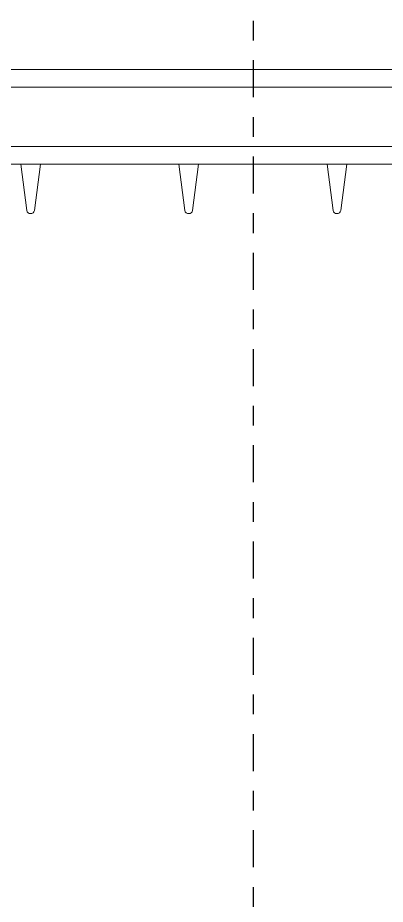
# Model space of a CAD drawing. Header units: inches. Extents: x -91.9 to -8.9, y 167.2 to 248.9.
# Drawn here: x -63.035 to -61.176, y 209.896 to 214.386 of the extents above; entities that cross this region are included whole.
import ezdxf

# ---------------------------------------------------------------- set-up
doc = ezdxf.new("R2010")
doc.units = ezdxf.units.IN
doc.header["$MEASUREMENT"] = 0
doc.linetypes.add('CENTER', pattern=[2, 1.25, -0.25, 0.25, -0.25])
doc.layers.add('DETAILS', color=7, linetype='Continuous', lineweight=13)
doc.layers.add('REBAR', color=2, linetype='CENTER', lineweight=30)

msp = doc.modelspace()

# ---------------------------------------------------------------- linework, layer by layer
at = {"layer": 'DETAILS', "color": 6, "lineweight": 20}
for p, q in [((-60.5704, 214.1237), (-64.5704, 214.1237)), ((-60.5704, 214.0337), (-64.5704, 214.0337)), ((-60.5704, 213.7337), (-64.5704, 213.7337)), ((-60.5704, 213.6437), (-64.5704, 213.6437)), ((-62.99, 213.4098), (-63.0204, 213.6437)), ((-62.9508, 213.4098), (-62.9204, 213.6437)), ((-62.19, 213.4098), (-62.2204, 213.6437)), ((-62.1508, 213.4098), (-62.1204, 213.6437)), ((-61.44, 213.4098), (-61.4704, 213.6437)), ((-61.4008, 213.4098), (-61.3704, 213.6437))]:
    msp.add_line(p, q, dxfattribs=at)
for centre in [(-62.9704, 213.4137), (-62.1704, 213.4137), (-61.4204, 213.4137)]:
    msp.add_arc(centre, 0.02, 191.3099, 348.6901, dxfattribs=at)
at = {"layer": 'REBAR', "ltscale": 0.15}
msp.add_line((-61.8425, 190.0953), (-61.8425, 243.5844), dxfattribs=at)

doc.saveas('drawing.dxf')
